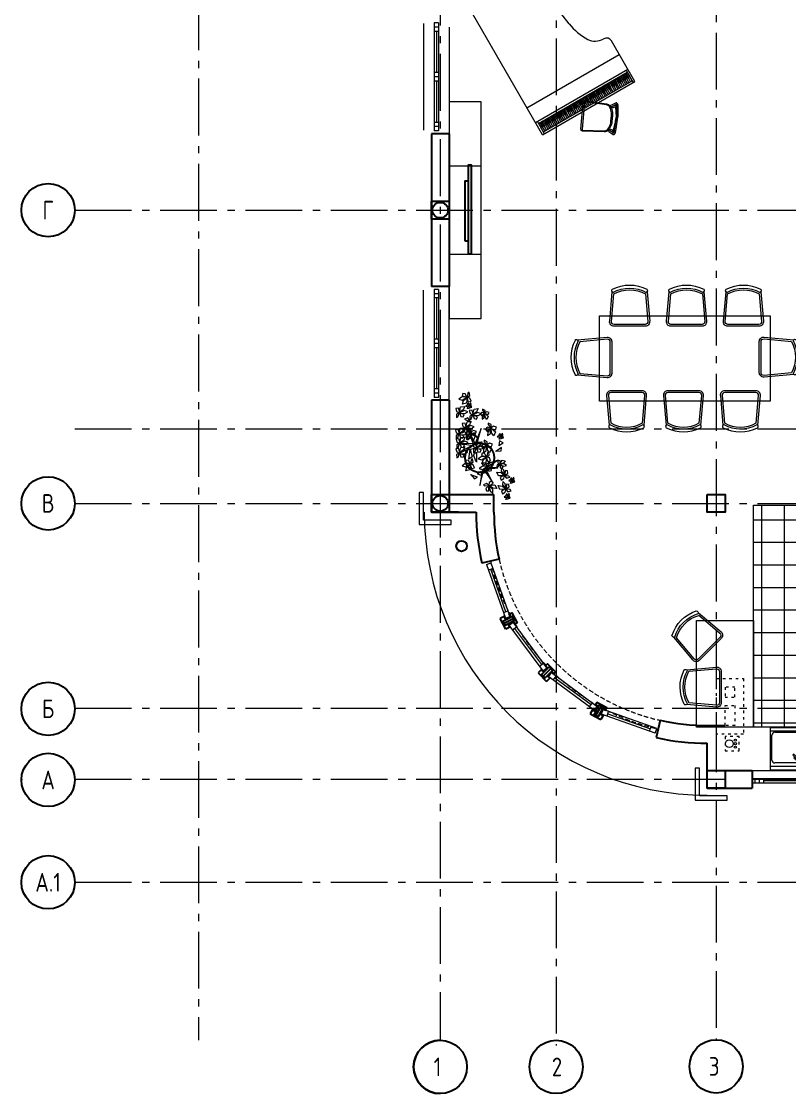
# Model space of a CAD drawing. Header units: millimetres. Extents: x -133165 to 20117, y 15722 to 63536.
# Drawn here: x -131748 to -120946, y 16018 to 31100 of the extents above; entities that cross this region are included whole.
import ezdxf
from ezdxf.enums import TextEntityAlignment as Align

# ---------------------------------------------------------------- set-up
doc = ezdxf.new("R2010")
doc.units = ezdxf.units.MM
for name, pattern in [('ACAD_ISO03W100', [30, 12, -18]), ('GOST2.303 5', [24, 20, -1.5, 1, -1.5]), ('GOST2.303 6', [12, 8, -1.5, 1, -1.5]), ('HIDDEN', [9.525, 6.35, -3.175])]:
    doc.linetypes.add(name, pattern=pattern)
doc.layers.get('0').update_dxf_attribs({"lineweight": 15})
for name, color, linetype, lineweight in [('axis', 7, 'GOST2.303 5', 9), ('Furniture', 28, 'Continuous', 9), ('hatch', 8, 'Continuous', 5), ('v', 140, 'Continuous', 20), ('wall', 5, 'Continuous', 60)]:
    doc.layers.add(name, color=color, linetype=linetype, lineweight=lineweight)
for name, color, linetype in [('gypsumboard', 2, 'Continuous'), ('hidden', 9, 'HIDDEN'), ('merdiven', 3, 'Continuous'), ('ventilation', 41, 'Continuous')]:
    doc.layers.add(name, color=color, linetype=linetype)
doc.styles.add('GOST 2.304', font='CS_Gost2304.shx')

# ---------------------------------------------------------------- blocks, each defined once
blk = doc.blocks.new('okna-150')
at = {"layer": 'v', "ltscale": 100}
for p, q in [((-10, 60), (1510, 60)), ((-10, 0), (-10, 60)), ((-10, 0), (1510, 0)), ((50, 0), (50, 60)), ((110, 0), (110, 60)), ((110, 30), (690, 30)), ((690, 0), (690, 60)), ((750, 0), (750, 60)), ((810, 0), (810, 60)), ((810, 30), (1390, 30)), ((1390, 0), (1390, 60)), ((1450, 0), (1450, 60)), ((1510, 0), (1510, 60))]:
    blk.add_line(p, q, dxfattribs=at)
blk = doc.blocks.new('KITCHENokna')
at = {"layer": 'v'}
for p, q in [((-3, 4), (52, 44)), ((473, -639), (-3, 4)), ((528, -599), (52, 44)), ((46, -63), (101, -22)), ((74, -42), (451, -552)), ((424, -572), (478, -532)), ((473, -639), (528, -599))]:
    blk.add_line(p, q, dxfattribs=at)
blk = doc.blocks.new('CHEDIN3')
at = {"lineweight": 9}
for p, q in [((29, 386), (0, 54)), ((47, 362), (20, 52)), ((32, 416), (32, 416)), ((450, 54), (421, 386)), ((430, 52), (403, 362)), ((50, 19), (401, 19)), ((50, -1), (401, -1))]:
    blk.add_line(p, q, dxfattribs=at)
for centre, radius, start, end in [((47, 400), 22, 131.6226, 246.1334), ((225, 36), 426, 63.0136, 116.9507), ((225, 36), 391, 61.3288, 118.6295), ((225, 36), 371, 61.3288, 118.6295), ((404, 400), 22, 293.8666, 48.3774), ((50, 49), 50, 174.9603, 270), ((50, 49), 30, 174.9603, 270), ((401, 49), 50, 270, 5.0397), ((401, 49), 30, 270, 5.0397)]:
    blk.add_arc(centre, radius, start, end, dxfattribs=at)
blk = doc.blocks.new('vjqrf')
at = {"lineweight": 9}
for p, q in [((165.67, 1119.32), (165.67, 1128.32)), ((165.67, 1128.32), (171.67, 1128.32)), ((166.17, 1119.32), (166.17, 1128.32)), ((167.07, 1128.12), (170.57, 1128.12)), ((171.17, 1128.32), (171.17, 1119.32)), ((171.67, 1128.32), (171.67, 1119.32)), ((166.67, 1124.42), (166.67, 1127.72)), ((170.97, 1127.72), (170.97, 1124.42)), ((166.62, 1124.05), (167.71, 1125.13)), ((166.54, 1123.89), (167.29, 1123.89)), ((166.54, 1123.75), (167.29, 1123.75)), ((166.78, 1123.89), (166.76, 1123.91)), ((166.77, 1123.91), (167.85, 1124.98)), ((166.94, 1124.63), (167.82, 1124.63)), ((167.07, 1124.02), (170.57, 1124.02)), ((167.07, 1123.62), (170.57, 1123.62)), ((167.38, 1125.07), (167.38, 1124.18)), ((166.67, 1119.92), (166.67, 1123.22)), ((167.13, 1119.92), (167.13, 1123.22)), ((167.33, 1119.92), (167.33, 1123.22)), ((167.53, 1119.92), (167.53, 1123.22)), ((167.73, 1119.92), (167.73, 1123.22)), ((167.93, 1119.92), (167.93, 1123.22)), ((168.13, 1119.92), (168.13, 1123.22)), ((168.33, 1119.92), (168.33, 1123.22)), ((168.53, 1119.92), (168.53, 1123.22)), ((168.73, 1119.92), (168.73, 1123.22)), ((168.93, 1119.92), (168.93, 1123.22)), ((169.13, 1119.92), (169.13, 1123.22)), ((169.33, 1119.92), (169.33, 1123.22)), ((169.53, 1119.92), (169.53, 1123.22)), ((169.73, 1119.92), (169.73, 1123.22)), ((169.93, 1119.92), (169.93, 1123.22)), ((170.13, 1119.92), (170.13, 1123.22)), ((170.33, 1119.92), (170.33, 1123.22)), ((170.53, 1119.92), (170.53, 1123.22)), ((170.97, 1123.22), (170.97, 1119.92)), ((171.67, 1119.32), (165.67, 1119.32)), ((170.57, 1119.52), (167.07, 1119.52))]:
    blk.add_line(p, q, dxfattribs=at)
for centre, radius, start, end in [((167.07, 1127.72), 0.4, 90, 180), ((170.57, 1127.72), 0.4, 0, 90), ((167.78, 1125.06), 0.1, 314.9252, 134.9252), ((166.54, 1123.82), 0.239, 16.9291, 342.9213), ((166.54, 1123.82), 0.07, 89.9252, 269.9252), ((167.07, 1124.42), 0.4, 180, 218.2072), ((167.07, 1123.22), 0.4, 90, 180), ((167.07, 1124.42), 0.4, 247.4459, 270), ((167.38, 1124.63), 0.3, 69.1805, 200.6699), ((167.38, 1124.63), 0.3, 239.75, 30.1004), ((167.29, 1123.82), 0.07, 269.9252, 89.9252), ((170.57, 1124.42), 0.4, 270, 0), ((170.57, 1123.22), 0.4, 0, 90), ((167.07, 1119.92), 0.4, 180, 270), ((170.57, 1119.92), 0.4, 270, 0)]:
    blk.add_arc(centre, radius, start, end, dxfattribs=at)
blk = doc.blocks.new('рояль')
at = {"linetype": 'Continuous'}
for p, q in [((25136, -25908), (25309, -25908)), ((24736, -28408), (24736, -26308)), ((25841, -27244), (25705, -26253)), ((26156, -27666), (26148, -27666)), ((26236, -28408), (26236, -27746)), ((24736, -27967), (26236, -27967)), ((24736, -28208), (26236, -28208)), ((24766, -28408), (24766, -28208)), ((24766, -28238), (26206, -28238)), ((24787, -28318), (24787, -28238)), ((24787, -28318), (24797, -28318)), ((24792, -28378), (24792, -28318)), ((24797, -28318), (24797, -28238)), ((24813, -28318), (24813, -28238)), ((24813, -28318), (24823, -28318)), ((24818, -28378), (24818, -28318)), ((24823, -28318), (24823, -28238)), ((24844, -28378), (24844, -28238)), ((24864, -28318), (24864, -28238)), ((24864, -28318), (24874, -28318)), ((24869, -28378), (24869, -28318)), ((24874, -28318), (24874, -28238)), ((24890, -28318), (24890, -28238)), ((24890, -28318), (24900, -28318)), ((24895, -28378), (24895, -28318)), ((24900, -28318), (24900, -28238)), ((24916, -28318), (24916, -28238)), ((24916, -28318), (24926, -28318)), ((24921, -28378), (24921, -28318)), ((24926, -28318), (24926, -28238)), ((24946, -28378), (24946, -28238)), ((24967, -28318), (24967, -28238)), ((24967, -28318), (24977, -28318)), ((24972, -28378), (24972, -28318)), ((24977, -28318), (24977, -28238)), ((24993, -28318), (24993, -28238)), ((24993, -28318), (25003, -28318)), ((24998, -28378), (24998, -28318)), ((25003, -28318), (25003, -28238)), ((25024, -28378), (25024, -28238)), ((25044, -28318), (25044, -28238)), ((25044, -28318), (25054, -28318)), ((25049, -28378), (25049, -28318)), ((25054, -28318), (25054, -28238)), ((25070, -28318), (25070, -28238)), ((25070, -28318), (25080, -28318)), ((25075, -28378), (25075, -28318)), ((25080, -28318), (25080, -28238)), ((25096, -28318), (25096, -28238)), ((25096, -28318), (25106, -28318)), ((25101, -28378), (25101, -28318)), ((25106, -28318), (25106, -28238)), ((25126, -28378), (25126, -28238)), ((25147, -28318), (25147, -28238)), ((25147, -28318), (25157, -28318)), ((25152, -28378), (25152, -28318)), ((25157, -28318), (25157, -28238)), ((25173, -28318), (25173, -28238)), ((25173, -28318), (25183, -28318)), ((25178, -28378), (25178, -28318)), ((25183, -28318), (25183, -28238)), ((25204, -28378), (25204, -28238)), ((25224, -28318), (25224, -28238)), ((25224, -28318), (25234, -28318)), ((25229, -28378), (25229, -28318)), ((25234, -28318), (25234, -28238)), ((25250, -28318), (25250, -28238)), ((25250, -28318), (25260, -28318)), ((25255, -28378), (25255, -28318)), ((25260, -28318), (25260, -28238)), ((25276, -28318), (25276, -28238)), ((25276, -28318), (25286, -28318)), ((25281, -28378), (25281, -28318)), ((25286, -28318), (25286, -28238)), ((25306, -28378), (25306, -28238)), ((25327, -28318), (25327, -28238)), ((25327, -28318), (25337, -28318)), ((25332, -28378), (25332, -28318)), ((25337, -28318), (25337, -28238)), ((25353, -28318), (25353, -28238)), ((25353, -28318), (25363, -28318)), ((25358, -28378), (25358, -28318)), ((25363, -28318), (25363, -28238)), ((25384, -28378), (25384, -28238)), ((25404, -28318), (25404, -28238)), ((25404, -28318), (25414, -28318)), ((25409, -28378), (25409, -28318)), ((25414, -28318), (25414, -28238)), ((25430, -28318), (25430, -28238)), ((25430, -28318), (25440, -28318)), ((25435, -28378), (25435, -28318)), ((25440, -28318), (25440, -28238)), ((25456, -28318), (25456, -28238)), ((25456, -28318), (25466, -28318)), ((25461, -28378), (25461, -28318)), ((25466, -28318), (25466, -28238)), ((25486, -28378), (25486, -28238)), ((25507, -28318), (25507, -28238)), ((25507, -28318), (25517, -28318)), ((25512, -28378), (25512, -28318)), ((25517, -28318), (25517, -28238)), ((25533, -28318), (25533, -28238)), ((25533, -28318), (25543, -28318)), ((25538, -28378), (25538, -28318)), ((25543, -28318), (25543, -28238)), ((25564, -28378), (25564, -28238)), ((25584, -28318), (25584, -28238)), ((25584, -28318), (25594, -28318)), ((25589, -28378), (25589, -28318)), ((25594, -28318), (25594, -28238)), ((25610, -28318), (25610, -28238)), ((25610, -28318), (25620, -28318)), ((25615, -28378), (25615, -28318)), ((25620, -28318), (25620, -28238)), ((25636, -28318), (25636, -28238)), ((25636, -28318), (25646, -28318)), ((25641, -28378), (25641, -28318)), ((25646, -28318), (25646, -28238)), ((25666, -28378), (25666, -28238)), ((25687, -28318), (25687, -28238)), ((25687, -28318), (25697, -28318)), ((25692, -28378), (25692, -28318)), ((25697, -28318), (25697, -28238)), ((25713, -28318), (25713, -28238)), ((25713, -28318), (25723, -28318)), ((25718, -28378), (25718, -28318)), ((25723, -28318), (25723, -28238)), ((25744, -28378), (25744, -28238)), ((25764, -28318), (25764, -28238)), ((25764, -28318), (25774, -28318)), ((25769, -28378), (25769, -28318)), ((25774, -28318), (25774, -28238)), ((25790, -28318), (25790, -28238)), ((25790, -28318), (25800, -28318)), ((25795, -28378), (25795, -28318)), ((25800, -28318), (25800, -28238)), ((25816, -28318), (25816, -28238)), ((25816, -28318), (25826, -28318)), ((25821, -28378), (25821, -28318)), ((25826, -28318), (25826, -28238)), ((25846, -28378), (25846, -28238)), ((25867, -28318), (25867, -28238)), ((25867, -28318), (25877, -28318)), ((25872, -28378), (25872, -28318)), ((25877, -28318), (25877, -28238)), ((25893, -28318), (25893, -28238)), ((25893, -28318), (25903, -28318)), ((25898, -28378), (25898, -28318)), ((25903, -28318), (25903, -28238)), ((25924, -28378), (25924, -28238)), ((25944, -28318), (25944, -28238)), ((25944, -28318), (25954, -28318)), ((25949, -28378), (25949, -28318)), ((25954, -28318), (25954, -28238)), ((25970, -28318), (25970, -28238)), ((25970, -28318), (25980, -28318)), ((25975, -28378), (25975, -28318)), ((25980, -28318), (25980, -28238)), ((25996, -28318), (25996, -28238)), ((25996, -28318), (26006, -28318)), ((26001, -28378), (26001, -28318)), ((26006, -28318), (26006, -28238)), ((26026, -28378), (26026, -28238)), ((26047, -28318), (26047, -28238)), ((26047, -28318), (26057, -28318)), ((26052, -28378), (26052, -28318)), ((26057, -28318), (26057, -28238)), ((26073, -28318), (26073, -28238)), ((26073, -28318), (26083, -28318)), ((26078, -28378), (26078, -28318)), ((26083, -28318), (26083, -28238)), ((26104, -28378), (26104, -28238)), ((26124, -28318), (26124, -28238)), ((26124, -28318), (26134, -28318)), ((26129, -28378), (26129, -28318)), ((26134, -28318), (26134, -28238)), ((26150, -28318), (26150, -28238)), ((26150, -28318), (26160, -28318)), ((26155, -28378), (26155, -28318)), ((26160, -28318), (26160, -28238)), ((26176, -28318), (26176, -28238)), ((26176, -28318), (26186, -28318)), ((26181, -28378), (26181, -28318)), ((26186, -28318), (26186, -28238)), ((26206, -28208), (26206, -28408)), ((26206, -28378), (26206, -28238)), ((24736, -28408), (26236, -28408)), ((24766, -28378), (26206, -28378))]:
    blk.add_line(p, q, dxfattribs=at)
for centre, radius, start, end in [((25136, -26308), 400, 90, 180), ((25309, -26308), 400, 7.8393, 90), ((26623, -27136), 790, 187.8393, 212.6077), ((26148, -27440), 226, 212.6077, 270), ((26156, -27746), 80, 0, 90)]:
    blk.add_arc(centre, radius, start, end, dxfattribs=at)
blk = doc.blocks.new('стул1')
at = {"linetype": 'Continuous'}
for p, q in [((24628, -21858), (24629, -21854)), ((24628, -21858), (24629, -21861)), ((24629, -21854), (24630, -21850)), ((24630, -21865), (24629, -21861)), ((24630, -21850), (24635, -21845)), ((24630, -21865), (24631, -21866)), ((24641, -21884), (24631, -21866)), ((24635, -21845), (24640, -21842)), ((24640, -21842), (24646, -21839)), ((24645, -21863), (24647, -21860)), ((24646, -21839), (24653, -21837)), ((24647, -21860), (24649, -21859)), ((24649, -21859), (24653, -21858)), ((24659, -21873), (24649, -21859)), ((24653, -21837), (24684, -21833)), ((24653, -21858), (24657, -21856)), ((24657, -21856), (24687, -21852)), ((24664, -21867), (24665, -21864)), ((24664, -21867), (24664, -21871)), ((24665, -21864), (24669, -21859)), ((24669, -21859), (24674, -21854)), ((24674, -21854), (24676, -21854)), ((24684, -21833), (24715, -21829)), ((24687, -21852), (24717, -21848)), ((24688, -21870), (24692, -21868)), ((24692, -21868), (24730, -21858)), ((24715, -21829), (24747, -21826)), ((24717, -21848), (24748, -21845)), ((24730, -21858), (24770, -21851)), ((24747, -21826), (24779, -21824)), ((24748, -21845), (24780, -21843)), ((24770, -21851), (24811, -21847)), ((24779, -21824), (24811, -21822)), ((24780, -21843), (24811, -21842)), ((24811, -21822), (24843, -21822)), ((24811, -21842), (24843, -21841)), ((24811, -21847), (24853, -21846)), ((24843, -21822), (24863, -21822)), ((24843, -21841), (24863, -21841)), ((24895, -21847), (24853, -21846)), ((24895, -21822), (24863, -21822)), ((24895, -21842), (24863, -21841)), ((24927, -21824), (24895, -21822)), ((24926, -21843), (24895, -21842)), ((24936, -21851), (24895, -21847)), ((24958, -21845), (24926, -21843)), ((24959, -21826), (24927, -21824)), ((24976, -21858), (24936, -21851)), ((24989, -21848), (24958, -21845)), ((24991, -21829), (24959, -21826)), ((25013, -21868), (24976, -21858)), ((25019, -21852), (24989, -21848)), ((25022, -21833), (24991, -21829)), ((25018, -21870), (25013, -21868)), ((25049, -21856), (25019, -21852)), ((25053, -21837), (25022, -21833)), ((25032, -21854), (25030, -21854)), ((25037, -21859), (25032, -21854)), ((25040, -21864), (25037, -21859)), ((25041, -21867), (25040, -21864)), ((25041, -21867), (25042, -21871)), ((25047, -21873), (25057, -21859)), ((25053, -21858), (25049, -21856)), ((25060, -21839), (25053, -21837)), ((25057, -21859), (25053, -21858)), ((25058, -21860), (25057, -21859)), ((25061, -21863), (25058, -21860)), ((25066, -21842), (25060, -21839)), ((25065, -21884), (25075, -21866)), ((25071, -21845), (25066, -21842)), ((25076, -21850), (25071, -21845)), ((25076, -21865), (25075, -21866)), ((25076, -21850), (25077, -21854)), ((25076, -21865), (25077, -21861)), ((25078, -21858), (25077, -21854)), ((25078, -21858), (25077, -21861)), ((24654, -21995), (24639, -22297)), ((24650, -21900), (24641, -21884)), ((24657, -21912), (24650, -21900)), ((24656, -21981), (24654, -21995)), ((24654, -22297), (24669, -21996)), ((24661, -21967), (24656, -21981)), ((24672, -21935), (24657, -21912)), ((24669, -21888), (24659, -21873)), ((24668, -21954), (24661, -21967)), ((24665, -21877), (24664, -21871)), ((24671, -21890), (24665, -21877)), ((24678, -21943), (24668, -21954)), ((24672, -21892), (24669, -21888)), ((24669, -21996), (24670, -21984)), ((24670, -21984), (24675, -21972)), ((24676, -21899), (24671, -21890)), ((24675, -21972), (24681, -21961)), ((24679, -21907), (24676, -21899)), ((24689, -21933), (24678, -21943)), ((24680, -21907), (24679, -21907)), ((24680, -21907), (24683, -21913)), ((24681, -21961), (24690, -21952)), ((24683, -21873), (24684, -21872)), ((24683, -21875), (24683, -21873)), ((24683, -21914), (24688, -21920)), ((24684, -21872), (24685, -21871)), ((24689, -21881), (24684, -21872)), ((24685, -21871), (24688, -21870)), ((24693, -21890), (24689, -21881)), ((24708, -21922), (24689, -21933)), ((24690, -21952), (24700, -21944)), ((24697, -21898), (24693, -21890)), ((24701, -21908), (24697, -21898)), ((24700, -21944), (24717, -21934)), ((24727, -21913), (24708, -21922)), ((24717, -21934), (24735, -21926)), ((24748, -21906), (24727, -21913)), ((24735, -21926), (24754, -21920)), ((24769, -21901), (24748, -21906)), ((24754, -21920), (24773, -21915)), ((24791, -21898), (24769, -21901)), ((24773, -21915), (24792, -21913)), ((24812, -21897), (24791, -21898)), ((24792, -21913), (24812, -21911)), ((24894, -21897), (24812, -21897)), ((24812, -21911), (24894, -21911)), ((24915, -21898), (24894, -21897)), ((24894, -21911), (24913, -21913)), ((24913, -21913), (24933, -21915)), ((24937, -21901), (24915, -21898)), ((24933, -21915), (24952, -21920)), ((24958, -21906), (24937, -21901)), ((24952, -21920), (24971, -21926)), ((24978, -21913), (24958, -21906)), ((24971, -21926), (24989, -21934)), ((24998, -21922), (24978, -21913)), ((24989, -21934), (25006, -21944)), ((24998, -21922), (25027, -21938)), ((25005, -21908), (25009, -21898)), ((25006, -21944), (25016, -21952)), ((25009, -21898), (25012, -21890)), ((25012, -21890), (25017, -21881)), ((25016, -21952), (25025, -21961)), ((25017, -21881), (25022, -21872)), ((25021, -21871), (25018, -21870)), ((25022, -21914), (25018, -21919)), ((25022, -21872), (25021, -21871)), ((25023, -21873), (25022, -21872)), ((25023, -21875), (25023, -21873)), ((25026, -21907), (25023, -21913)), ((25025, -21961), (25031, -21972)), ((25026, -21907), (25027, -21907)), ((25027, -21907), (25030, -21899)), ((25038, -21954), (25027, -21938)), ((25030, -21899), (25035, -21890)), ((25031, -21972), (25035, -21984)), ((25034, -21892), (25037, -21888)), ((25035, -21890), (25041, -21877)), ((25035, -21984), (25037, -21996)), ((25036, -21933), (25049, -21912)), ((25037, -21888), (25047, -21873)), ((25037, -21996), (25052, -22297)), ((25045, -21967), (25038, -21954)), ((25041, -21877), (25042, -21871)), ((25050, -21981), (25045, -21967)), ((25049, -21912), (25056, -21900)), ((25052, -21995), (25050, -21981)), ((25067, -22297), (25052, -21995)), ((25056, -21900), (25065, -21884)), ((24639, -22297), (24641, -22307)), ((24641, -22307), (24646, -22315)), ((24646, -22315), (24654, -22320)), ((24654, -22301), (24654, -22297)), ((24657, -22304), (24654, -22301)), ((24654, -22320), (24664, -22322)), ((24660, -22306), (24657, -22304)), ((24664, -22307), (24660, -22306)), ((25042, -22307), (24664, -22307)), ((25046, -22306), (25042, -22307)), ((25042, -22322), (25052, -22320)), ((25049, -22304), (25046, -22306)), ((25051, -22301), (25049, -22304)), ((25052, -22297), (25051, -22301)), ((25052, -22320), (25060, -22315)), ((25060, -22315), (25065, -22307)), ((25065, -22307), (25067, -22297)), ((24664, -22322), (25042, -22322))]:
    blk.add_line(p, q, dxfattribs=at)
for points in [[(24672, -21935), (24682, -21938), (24690, -21930), (24688, -21920)], [(24683, -21913), (24694, -21918), (24701, -21908)], [(25005, -21908), (25012, -21918), (25023, -21913)], [(25018, -21919), (25017, -21930), (25026, -21936), (25036, -21933)]]:
    blk.add_lwpolyline(points, dxfattribs=at)

msp = doc.modelspace()

# ---------------------------------------------------------------- hatches: boundary and pattern name
at = {"layer": 'hatch', "lineweight": 0, "ltscale": 100}
h = msp.add_hatch(dxfattribs=at)
h.set_pattern_fill('NET', color=256, scale=100, style=0)
h.set_pattern_definition([(0, (119963.23, 84098.2), (0, 317.5), []), (90, (119963.23, 84098.2), (-317.5, 2e-14), [])])
h.paths.add_polyline_path([(-120132.6, 24296.1), (-121454.7, 24296.1), (-121454.7, 24171.1), (-121454.7, 21171.1), (-121074.7, 21171.1), (-120132.6, 21171.1)])

# ---------------------------------------------------------------- linework, layer by layer
at = {"lineweight": 0, "ltscale": 0.5}
for points in [[(-125482.4, 25808.6), (-125491, 25729.2), (-125547, 25714.9), (-125531.3, 25766.3), (-125486.8, 25805.5), (-125464.9, 25748.2), (-125425.1, 25757.4), (-125441.7, 25798.4), (-125478.1, 25811.8), (-125443.4, 25837.1), (-125451.4, 25884.5), (-125468.7, 25871.9), (-125482.4, 25808.6), (-125508.6, 25862.7), (-125543, 25864.2), (-125552, 25831.1), (-125488.8, 25817.3), (-125558.7, 25812.9), (-125597.7, 25784.4), (-125549.5, 25773), (-125485.6, 25813)], [(-125589.7, 25599), (-125572, 25676.8), (-125514.6, 25684.5), (-125536.2, 25635.3), (-125585, 25601.6), (-125600, 25661), (-125640.7, 25656.6), (-125628.9, 25613.9), (-125594.4, 25596.3), (-125631.8, 25575.2), (-125629.4, 25527.2), (-125610.7, 25537.8), (-125589.7, 25599), (-125570.1, 25542.2), (-125536.1, 25536.6), (-125523.3, 25568.6), (-125584.4, 25589.6), (-125514.5, 25585.8), (-125472.4, 25609.6), (-125518.9, 25626.5), (-125587.1, 25594.3)], [(-125443.2, 25697.8), (-125447.5, 25658.1), (-125475.5, 25651), (-125467.7, 25676.6), (-125445.4, 25696.2), (-125434.5, 25667.6), (-125414.5, 25672.2), (-125422.9, 25692.7), (-125441.1, 25699.4), (-125423.7, 25712.1), (-125427.7, 25735.8), (-125436.4, 25729.4), (-125443.2, 25697.8), (-125456.3, 25724.8), (-125473.5, 25725.6), (-125478, 25709), (-125446.4, 25702.1), (-125481.3, 25699.9), (-125500.9, 25685.7), (-125476.8, 25680), (-125444.8, 25700)], [(-125400.7, 25569.8), (-125382.9, 25647.6), (-125325.6, 25655.3), (-125347.2, 25606.1), (-125396, 25572.4), (-125411, 25631.8), (-125451.6, 25627.4), (-125439.9, 25584.7), (-125405.4, 25567.1), (-125442.8, 25546), (-125440.4, 25498), (-125421.7, 25508.6), (-125400.7, 25569.8), (-125381, 25513), (-125347.1, 25507.4), (-125334.2, 25539.4), (-125395.4, 25560.4), (-125325.5, 25556.6), (-125283.4, 25580.4), (-125329.9, 25597.3), (-125398, 25565.1)], [(-125229.9, 25588.3), (-125183.5, 25544.4), (-125201.6, 25501.8), (-125226.6, 25536.7), (-125230, 25584), (-125182.9, 25570.2), (-125169.4, 25600), (-125203.6, 25609.3), (-125229.8, 25592.6), (-125229.1, 25627), (-125263.1, 25644.9), (-125263.4, 25627.7), (-125229.9, 25588.3), (-125277, 25597.9), (-125294.6, 25576.8), (-125277.9, 25555), (-125238.5, 25588.5), (-125269.5, 25541.9), (-125270.3, 25503.2), (-125239.7, 25528.4), (-125234.2, 25588.4)], [(-125594.4, 25299.2), (-125576.7, 25377.1), (-125519.3, 25384.7), (-125540.9, 25335.5), (-125589.7, 25301.8), (-125604.7, 25361.3), (-125645.4, 25356.9), (-125633.6, 25314.1), (-125599.1, 25296.6), (-125636.5, 25275.5), (-125634.1, 25227.5), (-125615.4, 25238), (-125594.4, 25299.2), (-125574.8, 25242.4), (-125540.8, 25236.9), (-125528, 25268.8), (-125589.1, 25289.8), (-125519.2, 25286.1), (-125477.1, 25309.8), (-125523.6, 25326.8), (-125591.8, 25294.5)], [(-125499.9, 25388.6), (-125482.1, 25466.5), (-125424.8, 25474.1), (-125446.4, 25424.9), (-125495.2, 25391.3), (-125510.2, 25450.7), (-125550.9, 25446.3), (-125539.1, 25403.5), (-125504.6, 25386), (-125542, 25364.9), (-125539.6, 25316.9), (-125520.9, 25327.4), (-125499.9, 25388.6), (-125480.2, 25331.8), (-125446.3, 25326.3), (-125433.4, 25358.2), (-125494.6, 25379.3), (-125424.7, 25375.5), (-125382.6, 25399.2), (-125429.1, 25416.2), (-125497.2, 25383.9)], [(-125425.3, 25319.3), (-125367.3, 25264.4), (-125389.9, 25211.2), (-125421.2, 25254.8), (-125425.4, 25314), (-125366.6, 25296.6), (-125349.7, 25333.9), (-125392.5, 25345.5), (-125425.2, 25324.7), (-125424.3, 25367.7), (-125466.8, 25390), (-125467.2, 25368.6), (-125425.3, 25319.3), (-125484.1, 25331.3), (-125506.2, 25304.9), (-125485.3, 25277.6), (-125436, 25319.6), (-125474.9, 25261.3), (-125475.9, 25213), (-125437.6, 25244.4), (-125430.6, 25319.5)], [(-125141.7, 25379.6), (-125083.7, 25324.6), (-125106.3, 25271.4), (-125137.7, 25315), (-125141.8, 25374.2), (-125083, 25356.9), (-125066.1, 25394.1), (-125108.9, 25405.7), (-125141.6, 25384.9), (-125140.7, 25427.9), (-125183.2, 25450.3), (-125183.7, 25428.8), (-125141.7, 25379.6), (-125200.6, 25391.5), (-125222.6, 25365.1), (-125201.7, 25337.9), (-125152.4, 25379.8), (-125191.3, 25321.5), (-125192.3, 25273.2), (-125154, 25304.6), (-125147.1, 25379.7)], [(-125585.1, 25167.9), (-125567.3, 25245.8), (-125510, 25253.4), (-125531.6, 25204.2), (-125580.4, 25170.5), (-125595.4, 25229.9), (-125636.1, 25225.5), (-125624.3, 25182.8), (-125589.8, 25165.3), (-125627.2, 25144.2), (-125624.8, 25096.2), (-125606.1, 25106.7), (-125585.1, 25167.9), (-125565.4, 25111.1), (-125531.5, 25105.6), (-125518.6, 25137.5), (-125579.8, 25158.5), (-125509.9, 25154.7), (-125467.8, 25178.5), (-125514.3, 25195.4), (-125582.4, 25163.2)], [(-125350.9, 25102.4), (-125333.2, 25180.3), (-125275.8, 25187.9), (-125297.4, 25138.7), (-125346.3, 25105.1), (-125361.2, 25164.5), (-125401.9, 25160.1), (-125390.2, 25117.3), (-125355.6, 25099.8), (-125393, 25078.7), (-125390.7, 25030.7), (-125371.9, 25041.2), (-125350.9, 25102.4), (-125331.3, 25045.6), (-125297.3, 25040.1), (-125284.5, 25072), (-125345.7, 25093.1), (-125275.7, 25089.3), (-125233.6, 25113), (-125280.2, 25130), (-125348.3, 25097.7)], [(-125200.5, 25139.1), (-125142.5, 25084.2), (-125165.1, 25030.9), (-125196.4, 25074.5), (-125200.6, 25133.7), (-125141.8, 25116.4), (-125124.9, 25153.6), (-125167.7, 25165.3), (-125200.4, 25144.5), (-125199.5, 25187.4), (-125242, 25209.8), (-125242.4, 25188.3), (-125200.5, 25139.1), (-125259.3, 25151.1), (-125281.4, 25124.7), (-125260.5, 25097.4), (-125211.2, 25139.3), (-125250.1, 25081), (-125251.1, 25032.7), (-125212.8, 25064.1), (-125205.8, 25139.2)], [(-124998.3, 25269.4), (-125002.5, 25229.7), (-125030.5, 25222.5), (-125022.7, 25248.2), (-125000.4, 25267.8), (-124989.5, 25239.2), (-124969.6, 25243.8), (-124977.9, 25264.3), (-124996.1, 25271), (-124978.7, 25283.6), (-124982.7, 25307.3), (-124991.4, 25301), (-124998.3, 25269.4), (-125011.3, 25296.4), (-125028.5, 25297.2), (-125033, 25280.6), (-125001.4, 25273.7), (-125036.4, 25271.5), (-125055.9, 25257.3), (-125031.8, 25251.6), (-124999.8, 25271.6)], [(-125587.9, 25030.6), (-125570.1, 25108.5), (-125512.8, 25116.1), (-125534.4, 25066.9), (-125583.2, 25033.2), (-125598.2, 25092.7), (-125638.8, 25088.3), (-125627.1, 25045.5), (-125592.5, 25028), (-125630, 25006.9), (-125627.6, 24958.9), (-125608.9, 24969.4), (-125587.9, 25030.6), (-125568.2, 24973.8), (-125534.2, 24968.3), (-125521.4, 25000.2), (-125582.6, 25021.2), (-125512.6, 25017.5), (-125470.5, 25041.2), (-125517.1, 25058.2), (-125585.2, 25025.9)], [(-125208.3, 24970.5), (-125216.8, 24891.1), (-125272.9, 24876.8), (-125257.2, 24928.2), (-125212.6, 24967.4), (-125190.8, 24910.1), (-125150.9, 24919.2), (-125167.6, 24960.3), (-125204, 24973.7), (-125169.3, 24999), (-125177.3, 25046.4), (-125194.6, 25033.7), (-125208.3, 24970.5), (-125234.5, 25024.6), (-125268.8, 25026.1), (-125277.9, 24992.9), (-125214.6, 24979.2), (-125284.5, 24974.8), (-125323.6, 24946.3), (-125275.4, 24934.9), (-125211.5, 24974.9)], [(-125435.2, 24871.5), (-125443.7, 24792), (-125499.8, 24777.7), (-125484.1, 24829.1), (-125439.5, 24868.3), (-125417.7, 24811), (-125377.8, 24820.2), (-125394.5, 24861.2), (-125430.9, 24874.6), (-125396.1, 24899.9), (-125404.1, 24947.3), (-125421.5, 24934.7), (-125435.2, 24871.5), (-125461.4, 24925.5), (-125495.7, 24927.1), (-125504.7, 24893.9), (-125441.5, 24880.1), (-125511.4, 24875.7), (-125550.5, 24847.2), (-125502.3, 24835.8), (-125438.4, 24875.8)], [(-125195, 24833.9), (-125203.5, 24754.4), (-125259.6, 24740.1), (-125243.9, 24791.5), (-125199.3, 24830.7), (-125177.5, 24773.4), (-125137.6, 24782.6), (-125154.3, 24823.6), (-125190.7, 24837), (-125156, 24862.3), (-125163.9, 24909.7), (-125181.3, 24897.1), (-125195, 24833.9), (-125221.2, 24887.9), (-125255.5, 24889.5), (-125264.5, 24856.3), (-125201.3, 24842.5), (-125271.2, 24838.1), (-125310.3, 24809.6), (-125262.1, 24798.2), (-125198.2, 24838.2)], [(-125020.3, 24870.6), (-124989.3, 24926.5), (-124943.6, 24919.7), (-124971.1, 24886.6), (-125016.1, 24871.6), (-125014.4, 24920.6), (-125046.7, 24926.2), (-125047.1, 24890.8), (-125024.5, 24869.6), (-125057.9, 24861.7), (-125066.7, 24824.3), (-125050, 24828.3), (-125020.3, 24870.6), (-125017.8, 24822.6), (-124992.9, 24810.8), (-124976, 24832.5), (-125018.3, 24862.3), (-124965.4, 24843.8), (-124927.8, 24852.7), (-124959.8, 24876.1), (-125019.3, 24866.4)], [(-124959.6, 24709.9), (-125039.4, 24707.6), (-125061.2, 24761.2), (-125008.1, 24752.6), (-124963.3, 24713.7), (-125017.1, 24684.4), (-125002.7, 24646.1), (-124964.2, 24668.2), (-124955.9, 24706), (-124926.1, 24675), (-124880.2, 24689.4), (-124895.1, 24704.8), (-124959.6, 24709.9), (-124909.5, 24743.1), (-124912.7, 24777.4), (-124946.8, 24781.8), (-124951.9, 24717.3), (-124965.7, 24786), (-124999.2, 24820.8), (-125004, 24771.5), (-124955.7, 24713.6)], [(-125170.4, 24571), (-125091.4, 24582.6), (-125063.6, 24531.9), (-125117.2, 24534.2), (-125166.3, 24567.6), (-125116.3, 24603), (-125135.1, 24639.4), (-125170.7, 24612.9), (-125174.6, 24574.4), (-125207.8, 24601.7), (-125251.7, 24582.1), (-125235.1, 24568.4), (-125170.4, 24571), (-125216.3, 24532.1), (-125209.1, 24498.5), (-125174.8, 24498), (-125177.3, 24562.7), (-125155.5, 24496.1), (-125118.1, 24465.4), (-125119.2, 24515), (-125173.8, 24566.8)], [(-124940.6, 24519.5), (-125020.4, 24517.3), (-125042.2, 24570.9), (-124989.1, 24562.3), (-124944.3, 24523.4), (-124998.1, 24494), (-124983.7, 24455.8), (-124945.2, 24477.8), (-124936.9, 24515.7), (-124907.1, 24484.7), (-124861.2, 24499), (-124876.1, 24514.5), (-124940.6, 24519.5), (-124890.5, 24552.8), (-124893.7, 24587), (-124927.8, 24591.5), (-124932.9, 24527), (-124946.7, 24595.6), (-124980.2, 24630.5), (-124985, 24581.2), (-124936.7, 24523.3)], [(-124837.7, 24648.8), (-124842, 24609.1), (-124870, 24602), (-124862.2, 24627.6), (-124839.9, 24647.2), (-124829, 24618.6), (-124809, 24623.2), (-124817.4, 24643.7), (-124835.6, 24650.4), (-124818.2, 24663.1), (-124822.2, 24686.8), (-124830.9, 24680.4), (-124837.7, 24648.8), (-124850.8, 24675.9), (-124868, 24676.6), (-124872.5, 24660), (-124840.9, 24653.2), (-124875.8, 24650.9), (-124895.4, 24636.7), (-124871.3, 24631), (-124839.3, 24651)], [(-124903.5, 24421.5), (-124907.7, 24381.8), (-124935.8, 24374.6), (-124927.9, 24400.3), (-124905.6, 24419.9), (-124894.7, 24391.3), (-124874.8, 24395.8), (-124883.1, 24416.4), (-124901.3, 24423.1), (-124884, 24435.7), (-124888, 24459.4), (-124896.6, 24453.1), (-124903.5, 24421.5), (-124916.6, 24448.5), (-124933.7, 24449.3), (-124938.3, 24432.7), (-124906.6, 24425.8), (-124941.6, 24423.6), (-124961.1, 24409.4), (-124937, 24403.7), (-124905.1, 24423.7)]]:
    msp.add_lwpolyline(points, dxfattribs=at)
at = {"color": 52, "lineweight": 0, "ltscale": 0.5}
for points in [[(-125428.6, 25455.3), (-125472.9, 25522.9), (-125517.6, 25503.9), (-125426.6, 25462.6)], [(-125339.9, 25170.3), (-125282.8, 25375.2), (-125365.9, 25161.8), (-125472.1, 25361.1), (-125394.6, 25158), (-125563.1, 25161.8), (-125405.4, 25133.4), (-125565.1, 25055.8), (-125372.3, 25096.6)], [(-125432.7, 25247.6), (-125494.5, 25280.6), (-125491.5, 25220.6), (-125428, 25250.2)], [(-125338.8, 25245), (-125383.1, 25312.6), (-125427.8, 25293.5), (-125336.8, 25252.3)], [(-125033.9, 25135.6), (-124974, 25171.9), (-125027.2, 25199.9), (-125034, 25130.2)], [(-125436.3, 25079), (-125409.6, 24976.8), (-125458.4, 24943.1), (-125439, 25083.7)], [(-125353.1, 24904.7), (-125391.6, 25003.1), (-125347.1, 25042.2), (-125349.9, 24900.4)], [(-125083.9, 25056.1), (-125003.2, 25059.8), (-124996.8, 25108), (-125078.7, 25050.6)], [(-125270.5, 24784.2), (-125303.2, 24574), (-125245.6, 24795.7), (-125116.9, 24610.2), (-125217.6, 24802.8), (-125049.8, 24818.8), (-125209.7, 24828.5), (-125060.2, 24924.3), (-125246.9, 24861.2)], [(-125337, 24736.9), (-125271.7, 24711.3), (-125281.7, 24770.5), (-125341.3, 24733.7)], [(-125430.5, 24728.5), (-125378.7, 24666.5), (-125336.5, 24690.7), (-125431.7, 24721)]]:
    msp.add_lwpolyline(points, dxfattribs=at)
at = {"layer": 'axis', "color": 147, "linetype": 'GOST2.303 6', "lineweight": 0, "ltscale": 100}
for p, q in [((-125858.6, 40242.3), (-125858.6, 16768.2)), ((-124228.6, 36861.7), (-124228.6, 16695.4)), ((-121978.6, 36941.5), (-121978.6, 16775.3)), ((-129258.6, 32695.1), (-129258.6, 16768.2)), ((-130998.5, 28445.1), (-106223.6, 28445.1)), ((-130998.5, 28445.1), (-106223.6, 28445.1)), ((-130998.5, 25370.1), (-105614.1, 25370.1)), ((-130998.5, 24320.1), (-105614.1, 24320.1)), ((-130998.6, 21440.1), (-105614, 21440.1)), ((-130998.6, 20440.1), (-121853.6, 20440.1)), ((-121473.6, 20440.1), (-105614, 20440.1)), ((-130998.5, 18990.1), (-105614, 18990.1))]:
    msp.add_line(p, q, dxfattribs=at)
at = {"layer": 'axis', "color": 5, "linetype": 'Continuous', "lineweight": 25, "ltscale": 75}
for p, q in [((-131748.5, 21440.1), (-131748.4, 21440.1)), ((-131748.5, 20440.1), (-131748.4, 20440.1)), ((-131748.5, 20440.1), (-131748.5, 20430.3))]:
    msp.add_line(p, q, dxfattribs=at)
at = {"layer": 'axis', "color": 3, "linetype": 'Continuous', "lineweight": 25, "ltscale": 75}
for centre in [(-131373.5, 28445.1), (-131373.5, 24320.1), (-131373.5, 21430.3), (-131373.5, 20430.3), (-131373.5, 18990.1), (-125858.6, 16393.2), (-124228.6, 16393.2), (-121978.6, 16400.3)]:
    msp.add_circle(centre, 375, dxfattribs=at)
at = {"layer": 'axis', "color": 5, "linetype": 'Continuous', "lineweight": 25, "ltscale": 75}
msp.add_arc((-131373.5, 20430.3), 375, 178.50516, 180, dxfattribs=at)
at = {"layer": 'axis', "color": 3, "linetype": 'Continuous', "lineweight": 25, "ltscale": 75}
msp.add_arc((-125858.6, 16393.2), 375, 90, 270, dxfattribs=at)
at = {"layer": 'Furniture', "ltscale": 100}
for points in [[(-121217.2, 26958.6), (-121217.2, 25758.6), (-123617.2, 25758.6), (-123617.2, 26958.6)], [(-122254.7, 22671.1), (-121454.7, 22671.1), (-121454.7, 21171.1), (-122254.7, 21171.1)]]:
    msp.add_lwpolyline(points, close=True, dxfattribs=at)
for radius in [210, 200]:
    msp.add_circle((-125304.1, 24960.5), radius, dxfattribs=at)
at = {"layer": 'gypsumboard', "ltscale": 100}
msp.add_line((-125603.6, 28320.5), (-125603.6, 28320.1), dxfattribs=at)
at = {"layer": 'hatch', "lineweight": 0, "ltscale": 100}
for p, q in [((-126093.6, 24475.1), (-126153.6, 24475.1)), ((-126153.6, 24475.1), (-126153.6, 24025.1)), ((-126093.6, 24085.1), (-126093.6, 24475.1)), ((-126153.6, 24025.1), (-125703.6, 24025.1)), ((-125703.6, 24085.1), (-126093.6, 24085.1)), ((-125703.6, 24025.1), (-125703.6, 24085.1)), ((-122213.6, 20595.1), (-122273.6, 20595.1)), ((-122273.6, 20595.1), (-122273.6, 20145.1)), ((-122213.6, 20205.1), (-122213.6, 20595.1)), ((-122273.6, 20145.1), (-121823.6, 20145.1)), ((-121823.6, 20205.1), (-122213.6, 20205.1)), ((-121823.6, 20145.1), (-121823.6, 20205.1))]:
    msp.add_line(p, q, dxfattribs=at)
msp.add_lwpolyline([(-121454.7, 24296.1), (-120132.6, 24296.1), (-120132.6, 21171.1), (-121454.7, 21171.1)], close=True, dxfattribs=at)
msp.add_arc((-122103.5, 24195.1), 3980.1, 180.00073, 269.99935, dxfattribs=at)
at = {"layer": 'hidden', "linetype": 'HIDDEN', "lineweight": 0, "ltscale": 10}
for radius, start, end in [(3000, 180, 270), (3125, 192.73595, 224.35827), (3125, 225.64173, 257.26405)]:
    msp.add_arc((-122103.6, 24195.1), radius, start, end, dxfattribs=at)
at = {"layer": 'merdiven', "ltscale": 100}
msp.add_arc((-122103.6, 32695.1), 7150, 238.02203, 238.08427, dxfattribs=at)
at = {"layer": 'v', "ltscale": 100}
for p, q in [((-120473.6, 20445.1), (-121473.6, 20445.1)), ((-120473.6, 20385.1), (-121473.6, 20385.1)), ((-121433.6, 20445.1), (-121433.6, 20385.1)), ((-121373.6, 20445.1), (-121373.6, 20385.1)), ((-121313.6, 20445.1), (-121313.6, 20385.1)), ((-120633.6, 20415.1), (-121313.6, 20415.1))]:
    msp.add_line(p, q, dxfattribs=at)
at = {"layer": 'ventilation', "linetype": 'ACAD_ISO03W100', "lineweight": 0, "ltscale": 3}
for points in [[(-121973.6, 21855.1), (-121593.6, 21855.1), (-121593.6, 21075.1), (-121973.6, 21075.1)], [(-121853.6, 21595.1), (-121713.6, 21595.1), (-121713.6, 21735.1), (-121853.6, 21735.1)], [(-121853.6, 21475.1), (-121713.6, 21475.1), (-121713.6, 21195.1), (-121853.6, 21195.1)], [(-121853.6, 20840.1), (-121653.6, 20840.1), (-121653.6, 21040.1), (-121853.6, 21040.1)]]:
    msp.add_lwpolyline(points, close=True, dxfattribs=at)
at = {"layer": 'ventilation', "linetype": 'ByBlock', "lineweight": 0, "ltscale": 3}
for centre, radius in [((-121792.7, 20940.1), 55), ((-121708, 20990.1), 15), ((-121708, 20940.1), 15), ((-121708, 20890.1), 15)]:
    msp.add_circle(centre, radius, dxfattribs=at)
at = {"layer": 'wall', "color": 4, "lineweight": 20, "ltscale": 100}
for p, q in [((-126093.6, 31070.1), (-126093.6, 29570.1)), ((-125733.6, 31020.1), (-125733.6, 29520.1)), ((-126093.6, 25820.1), (-126093.6, 27320.1)), ((-125733.6, 25770.1), (-125733.6, 27370.1)), ((-121473.6, 20565.1), (-120473.6, 20565.1))]:
    msp.add_line(p, q, dxfattribs=at)
at = {"layer": 'wall', "color": 5, "lineweight": -2, "ltscale": 100}
for p, q in [((-125983.6, 29520.1), (-125983.6, 27370.1)), ((-125733.6, 29520.1), (-125983.6, 29520.1)), ((-125733.6, 29520.1), (-125733.6, 28570.1)), ((-125733.6, 28570.1), (-125733.6, 27370.1)), ((-125733.6, 27370.1), (-125983.6, 27370.1)), ((-125983.6, 25770.1), (-125983.6, 24195.1)), ((-125733.6, 25770.1), (-125983.6, 25770.1)), ((-125733.6, 25770.1), (-125733.6, 24195.1)), ((-125733.6, 24445.1), (-125103.6, 24445.1)), ((-125103.6, 24195.1), (-125103.6, 24445.1)), ((-125983.6, 24195.1), (-125353.6, 24195.1)), ((-125029.7, 23533.7), (-125273.6, 23478.6)), ((-124960.7, 22730), (-125018.1, 22699.5)), ((-124938.3, 22549.4), (-125018.1, 22699.5)), ((-124978.2, 22624.4), (-124814.9, 22711.3)), ((-124937.3, 22685.8), (-124960.7, 22730)), ((-124880.9, 22579.9), (-124904.4, 22624)), ((-124866.6, 22723.4), (-124887.7, 22763.1)), ((-124833.8, 22661.6), (-124812.6, 22621.9)), ((-124880.9, 22579.9), (-124938.3, 22549.4)), ((-124345.9, 22002.2), (-124377.7, 22034.1)), ((-124437.8, 21981), (-124483.8, 21935.1)), ((-124483.8, 21935.1), (-124363.5, 21814.9)), ((-124437.8, 21981), (-124402.4, 21945.7)), ((-124423.6, 21875), (-124292.8, 22005.8)), ((-124352.9, 21896.2), (-124317.6, 21860.8)), ((-124296.4, 21952.7), (-124264.5, 21920.9)), ((-124317.6, 21860.8), (-124363.5, 21814.9)), ((-123718.7, 21417.7), (-123749.2, 21360.3)), ((-123718.7, 21417.7), (-123674.6, 21394.2)), ((-123637, 21464.9), (-123676.7, 21486)), ((-123674.2, 21320.4), (-123587.3, 21483.7)), ((-123575.2, 21432), (-123535.5, 21410.9)), ((-123749.2, 21360.3), (-123599.1, 21280.5)), ((-123612.8, 21361.4), (-123568.6, 21337.9)), ((-123568.6, 21337.9), (-123599.1, 21280.5)), ((-122764.9, 21268.9), (-122820, 21025)), ((-122103.6, 21195.1), (-121853.6, 21195.1)), ((-122103.6, 20315.1), (-122103.6, 20945.1)), ((-121853.6, 20565.1), (-121473.6, 20565.1)), ((-121473.6, 20565.1), (-121473.6, 20315.1)), ((-122103.6, 20315.1), (-121473.6, 20315.1))]:
    msp.add_line(p, q, dxfattribs=at)
at = {"layer": 'wall', "color": 5, "lineweight": 0}
msp.add_line((-125283.6, 26920.1), (-125283.6, 29070.1), dxfattribs=at)
for points in [[(-125283.6, 29970), (-125733.6, 29970), (-125733.6, 29070.1), (-125283.6, 29070.1)], [(-125283.6, 27820.1), (-125733.6, 27820.1), (-125733.6, 26920.1), (-125283.6, 26920.1)]]:
    msp.add_lwpolyline(points, close=True, dxfattribs=at)
at = {"layer": 'wall', "color": 4, "lineweight": -2, "ltscale": 100}
for points in [[(-125419.9, 27830), (-125419.9, 29080), (-125464.2, 29080), (-125464.2, 27830)], [(-125508.6, 28010.1), (-125508.6, 28860.1), (-125464.2, 28860.1), (-125464.2, 28010.1)]]:
    msp.add_lwpolyline(points, close=True, dxfattribs=at)
at = {"layer": 'wall', "color": 5, "lineweight": -2, "ltscale": 100}
for points in [[(-125983.6, 28570.1), (-125733.6, 28570.1), (-125733.6, 28320.1), (-125983.6, 28320.1)], [(-122103.6, 24445.1), (-121853.6, 24445.1), (-121853.6, 24195.1), (-122103.6, 24195.1)], [(-124811.7, 22673.3), (-124944.1, 22602.9), (-124977, 22664.7), (-124844.5, 22735.1)], [(-124328.2, 22019.9), (-124434.3, 21913.9), (-124384.8, 21864.4), (-124278.7, 21970.4)], [(-123625.3, 21486.9), (-123695.7, 21354.5), (-123633.9, 21321.6), (-123563.5, 21454.1)], [(-122103.6, 20565.1), (-121853.6, 20565.1), (-121853.6, 20315.1), (-122103.6, 20315.1)]]:
    msp.add_lwpolyline(points, close=True, dxfattribs=at)
for points in [[(-125603.6, 24195.1), (-125983.6, 24195.1), (-125983.6, 24445.1), (-125603.6, 24445.1), (-125603.6, 24444.2)], [(-124887.7, 22763.1), (-124852.4, 22781.9), (-124777.3, 22640.6), (-124812.6, 22621.9)], [(-124264.5, 21920.9), (-124236.3, 21949.2), (-124349.4, 22062.3), (-124377.7, 22034.1)], [(-123535.5, 21410.9), (-123516.7, 21446.2), (-123658, 21521.3), (-123676.7, 21486)]]:
    msp.add_lwpolyline(points, dxfattribs=at)
for centre, radius in [((-125858.6, 28445.1), 110), ((-125858.6, 24320.1), 110), ((-125558.6, 23720.1), 75)]:
    msp.add_circle(centre, radius, dxfattribs=at)
for radius, start, end in [(3250, 180, 192.73595), (3000, 180, 192.73595), (3000, 257.26405, 270), (3250, 257.26405, 270)]:
    msp.add_arc((-122103.6, 24195.1), radius, start, end, dxfattribs=at)

# ---------------------------------------------------------------- block references
at = {"layer": 'Furniture', "ltscale": 100, "rotation": 30.00000000018037}
msp.add_blockref('рояль', (-160044.9, 41738.3), dxfattribs=at)
at = {"layer": 'Furniture', "ltscale": 100, "extrusion": (0, 0, -1), "zscale": -1, "rotation": 94.9999999998676}
msp.add_blockref('стул1', (103792.5, 3068), dxfattribs=at)
at = {"layer": 'Furniture', "ltscale": 100, "xscale": -1.25, "yscale": 1.25, "zscale": 1.25}
for p in [(-122913.4, 26814.5), (-122113.4, 26814.5), (-121313.4, 26814.5)]:
    msp.add_blockref('CHEDIN3', p, dxfattribs=at)
at = {"layer": 'Furniture', "ltscale": 100}
for name, p, xscale, yscale, zscale, rotation in [('CHEDIN3', (-123443.6, 26090.8), 1.25, 1.25, 1.25, 90), ('CHEDIN3', (-121370.5, 26096), -1.25, 1.25, 1.25, 270), ('CHEDIN3', (-122956.6, 25903.4), 1.25, 1.25, 1.25, 180), ('CHEDIN3', (-122156.6, 25903.4), 1.25, 1.25, 1.25, 180), ('CHEDIN3', (-121356.6, 25903.4), 1.25, 1.25, 1.25, 180), ('CHEDIN3', (-121861.8, 22467.5), -1.250000000009858, 1.25, 1.25, 44.99999998490728), ('CHEDIN3', (-121908.3, 22017.4), -1.25, 1.25, 1.25, 90), ('vjqrf', (-8382.4, 4002.7), 100, 100, 100, 90)]:
    msp.add_blockref(name, p, dxfattribs=dict(at, xscale=xscale, yscale=yscale, zscale=zscale, rotation=rotation))
at = {"layer": 'v', "xscale": -1, "rotation": 90}
for p in [(-125883.6, 31070.1), (-125883.6, 27320.1)]:
    msp.add_blockref('okna-150', p, dxfattribs=at)
at = {"layer": 'v', "lineweight": 25, "xscale": -1}
for p, rotation in [((-124943.9, 22712.1), 235.9999999999744), ((-123694.7, 21412.3), 270)]:
    msp.add_blockref('KITCHENokna', p, dxfattribs=dict(at, rotation=rotation))
at = {"layer": 'v', "lineweight": 25}
msp.add_blockref('KITCHENokna', (-124886.4, 22603.9), dxfattribs=at)
at = {"layer": 'v', "lineweight": 25, "rotation": 34.0000000007602}
msp.add_blockref('KITCHENokna', (-123586.5, 21354.7), dxfattribs=at)

# ---------------------------------------------------------------- texts
at = {"layer": 'axis', "color": 3, "linetype": 'Continuous', "lineweight": 25, "ltscale": 75, "style": 'GOST 2.304'}
for s, p in [('Г', (-131373.5, 28445.1)), ('В', (-131373.5, 24320.1)), ('Б', (-131373.5, 21430.3)), ('А', (-131373.5, 20430.3)), ('А.1', (-131373.5, 18990.1)), ('1', (-125897.8, 16393.2)), ('2', (-124216.8, 16393.2)), ('3', (-122005.6, 16400.3))]:
    msp.add_text(s, height=262.5, dxfattribs=at).set_placement(p, align=Align.MIDDLE_CENTER)

doc.saveas('drawing.dxf')
